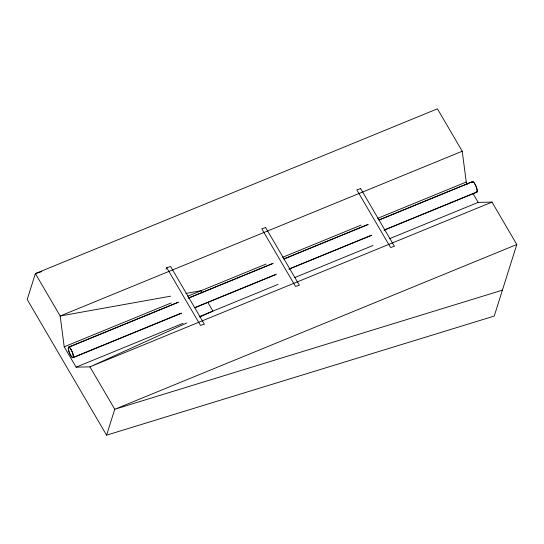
<?xml version="1.0" encoding="UTF-8"?>
<svg xmlns="http://www.w3.org/2000/svg" width="544" height="544" viewBox="0 0 544 544"><rect width="100%" height="100%" fill="white"/><g stroke="black" fill="none" stroke-linecap="round" stroke-linejoin="round"><path stroke-width="0.82" d="M389.484 238.721L478.162 202.382L491.994 202.11L516.8 244.508L494.231 316.078L106.583 435.173L114.75 409.272L89.944 366.874L76.112 367.152L64.206 346.8L60.173 315.989L35.367 273.591L437.417 108.827L462.223 151.225L466.256 182.029L467.527 184.212M166.076 269.26L166.743 267.716L170.619 266.526L204.36 324.19L200.484 325.38L166.743 267.716M186.789 322.939L89.944 366.874L491.994 202.11M199.852 317.009L212.922 311.086L207.815 302.362M462.223 151.225L60.173 315.989L170.605 296.188M64.206 346.8L171.136 302.974M187.646 296.208L266.145 264.037M282.628 257.285L361.1 225.128M377.577 218.368L466.256 182.029M68.653 347.106L177.868 302.348M188.87 297.84L272.938 263.384M283.941 258.876L368.009 224.427M379.012 219.919L472.512 181.601M68.7 347.228L178.704 302.151M188.129 298.282L272.993 263.507M283.988 258.998L368.064 224.55M379.059 220.041L472.559 181.723M72.93 357.564A5.583 1.448 67.7 0 0 70.924 349.343A5.583 1.448 67.7 0 0 68.598 350.282A5.583 1.448 67.7 0 0 72.93 357.564L181.363 313.126M194.718 307.652L276.434 274.162M289.007 269.015L371.504 235.205M384.078 230.051L476.796 192.052M72.984 357.687A5.719 1.482 67.7 0 0 70.924 349.268A5.719 1.482 67.7 0 0 68.544 350.234A5.719 1.482 67.7 0 0 72.984 357.687L181.41 313.249M194.772 307.775L275.699 274.611M289.054 269.137L371.559 235.328M384.132 230.173L476.843 192.175M76.112 367.152L183.042 323.326M199.553 316.56L278.052 284.39M294.535 277.637L373.007 245.48M516.8 244.508L114.75 409.272L502.398 290.176M41.854 271.599L35.367 273.591L27.2 299.492L106.583 435.173M185.81 293.461L201.015 290.734L202.286 292.91M473.056 193.664L478.162 202.382M472.165 182.124A5.719 1.482 67.7 0 1 476.054 186.334A5.719 1.482 67.7 0 1 476.224 192.039M472.226 182.24A5.583 1.448 67.7 0 1 476.02 186.34A5.583 1.448 67.7 0 1 476.19 191.916M360.672 188.639L356.796 189.829L390.538 247.493L394.414 246.303L360.672 188.639M265.649 227.582L261.773 228.772L295.508 286.436L299.384 285.246L265.649 227.582"/></g></svg>
